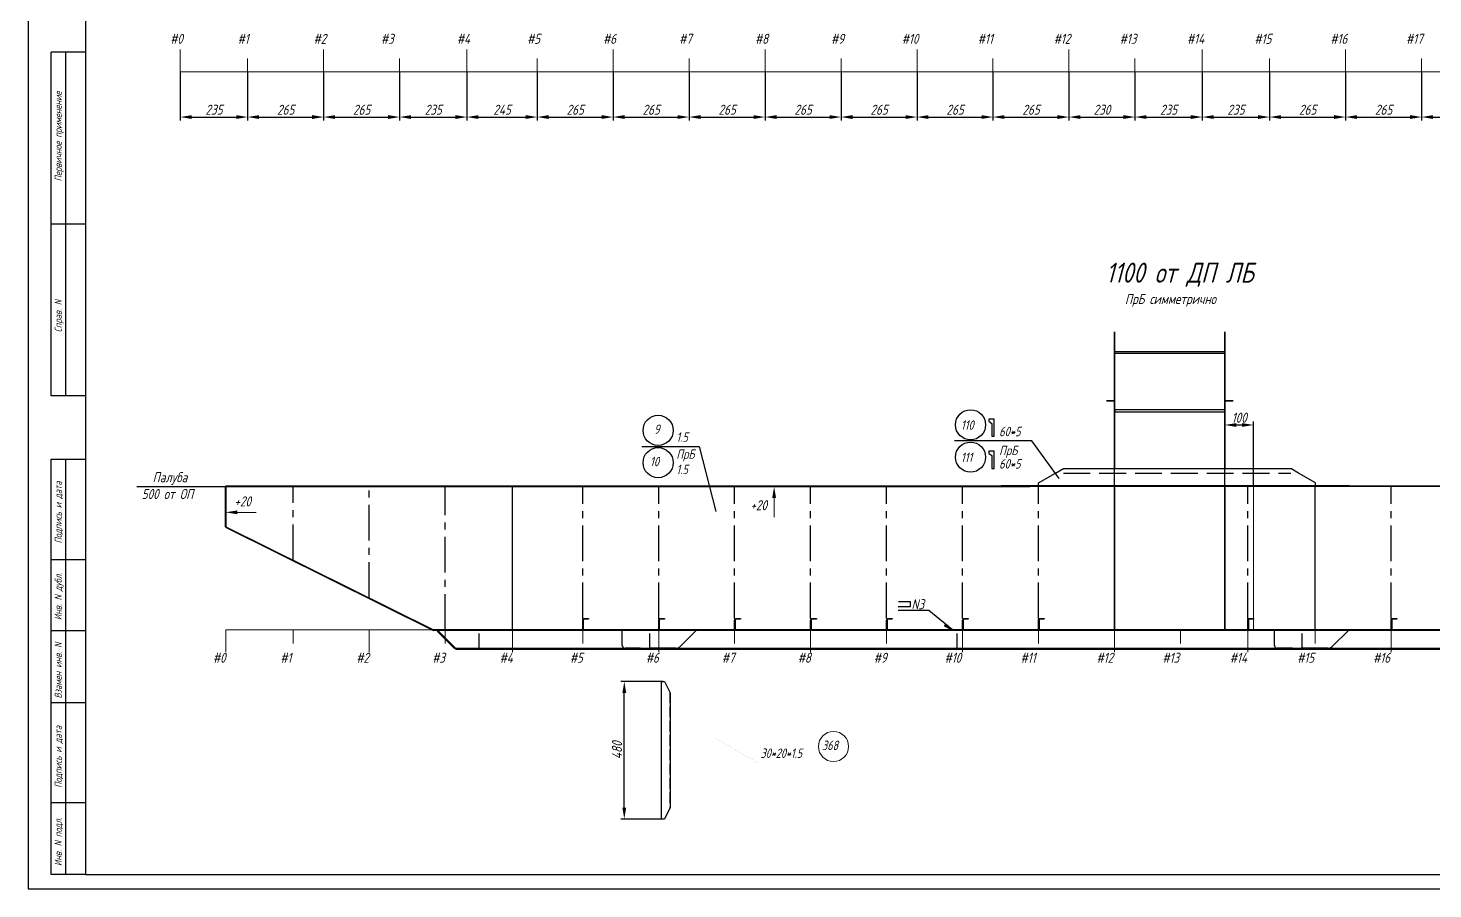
# Model space of a CAD drawing. Header units: millimetres. Extents: x 76485 to 135355, y 8208 to 18817.
# Drawn here: x 84895 to 89796, y 12764 to 15768 of the extents above; entities that cross this region are included whole.
import ezdxf
from ezdxf.enums import TextEntityAlignment as Align

# ---------------------------------------------------------------- set-up
doc = ezdxf.new("R2010")
doc.units = ezdxf.units.MM
doc.header["$PDSIZE"] = -1
for name, pattern in [('CENTER', [2, 1.25, -0.25, 0.25, -0.25]), ('Dashed_dotted', [34, 24, -5, 0, -5]), ('K5LT32769', [50, 37.5, -12.5]), ('K5LT32772', [0]), ('K5LT_THIN', [0]), ('Short_dashed', [5, 3.75, -1.25])]:
    doc.linetypes.add(name, pattern=pattern)
doc.layers.add('-1', color=7, linetype='Continuous')
doc.layers.add('Frame', color=6, linetype='Continuous')
doc.styles.add('KTEXTSTYLE', font='GOST_AU.SHX', dxfattribs={"width": 0.96, "height": 5})
doc.styles.add('PB_TEXT', font='romans.shx', dxfattribs={"width": 0.7, "oblique": 15})
doc.styles.get("Standard").update_dxf_attribs({"font": 'ГОСТ тип А наклонный.ttf'})
doc.styles.add('ГОСТ', font='ГОСТ тип А.ttf', dxfattribs={"oblique": 15})
doc.dimstyles.new('dim10', dxfattribs={"dimscale": 0.4, "dimtxt": 87.5, "dimasz": 100, "dimexe": 30, "dimexo": 0, "dimgap": 20, "dimtad": 1, "dimdec": 0, "dimdsep": 46, "dimtxsty": 'Standard', "dimcen": 5, "dimadec": 0, "dimazin": 0, "dimtfac": 1, "dimtdec": 0, "dimtmove": 0, "dimatfit": 3, "dimfxl": 1, "dimtolj": 1, "dimtzin": 0, "dimarcsym": 0})
doc.dimstyles.get("Standard").update_dxf_attribs({"dimtxt": 0.18, "dimasz": 0.18, "dimexe": 0.18, "dimexo": 0.0625, "dimgap": 0.09, "dimtad": 0, "dimtih": 1, "dimtoh": 1, "dimdec": 4, "dimzin": 0, "dimdsep": 46, "dimtxsty": 'Standard', "dimcen": 0.09, "dimadec": 0, "dimazin": 0, "dimtfac": 1, "dimtdec": 4, "dimtofl": 0, "dimtmove": 0, "dimatfit": 3, "dimfxl": 1, "dimtolj": 1, "dimtzin": 0, "dimarcsym": 0})

# ---------------------------------------------------------------- blocks, each defined once
blk = doc.blocks.new('A$C128E1BCE')
at = {"linetype": 'Continuous', "lineweight": 9}
blk.add_line((40, 0), (106.5, 0), dxfattribs=at)
at = {"linetype": 'Continuous'}
blk.add_solid([(40, 6.7), (40, -6.7), (0, 0)], dxfattribs=at)
blk = doc.blocks.new('stamp-side-01')
at = {"layer": 'Frame'}
for p, q in [((-12, 0), (-12, 145)), ((-12, 145), (0, 145)), ((-12, 110), (0, 110)), ((0, 85), (-12, 85)), ((-12, 60), (0, 60)), ((0, 25), (-12, 25)), ((0, 0), (-12, 0))]:
    blk.add_line(p, q, dxfattribs=at)
at = {"layer": 'Frame', "color": 7}
blk.add_line((-7, 145), (-7, 0), dxfattribs=at)
at = {"layer": 'Frame', "color": 7, "style": 'PB_TEXT', "oblique": 15, "width": 0.7}
for s, p in [('Подпись и дата', (-8.25, 115.55)), ('Инв. N дубл.', (-8.25, 88.76)), ('Взамен инв. N', (-8.25, 61.42)), ('Подпись и дата', (-8.25, 30.25)), ('Инв. N подл.', (-8.25, 2.97))]:
    blk.add_text(s, height=2.5, rotation=90, dxfattribs=at).set_placement(p)
blk = doc.blocks.new('stamp-side-02')
at = {"layer": 'Frame'}
for p, q in [((0, 287), (-12, 287)), ((-12, 167), (-12, 287)), ((0, 227), (-12, 227)), ((0, 167), (-12, 167))]:
    blk.add_line(p, q, dxfattribs=at)
at = {"layer": 'Frame', "color": 7}
blk.add_line((-7, 287), (-7, 167), dxfattribs=at)
at = {"layer": 'Frame'}
blk.add_blockref('stamp-side-01', (0, 0), dxfattribs=at)
at = {"layer": 'Frame', "color": 7, "style": 'PB_TEXT', "oblique": 15, "width": 0.7}
for s, p in [('Первичное применение', (-8.25, 241.89)), ('Справ. N', (-8.25, 189.23))]:
    blk.add_text(s, height=2.5, rotation=90, dxfattribs=at).set_placement(p)
blk = doc.blocks.new('A$C65DE2539')
at = {"color": 7}
for points in [[(0, 0), (8410, 0), (8410, 5940), (0, 5940)], [(200, 50), (8360, 50), (8360, 5890), (200, 5890)]]:
    blk.add_lwpolyline(points, close=True, dxfattribs=at)
at = {"color": 7, "xscale": 10, "yscale": 10, "zscale": 10}
blk.add_blockref('stamp-side-02', (200, 50), dxfattribs=at)
blk = doc.blocks.new('*D87')
at = {"color": 0, "lineweight": -2, "transparency": 16777216}
for p, q in [((85426.1, 15615.5), (85426.1, 15445.7)), ((85661.1, 15615.5), (85661.1, 15445.7)), ((85466.1, 15457.7), (85621.1, 15457.7))]:
    blk.add_line(p, q, dxfattribs=at)
at = {"color": 0, "transparency": 16777216}
for points in [[(85466.1, 15464.4), (85466.1, 15451.1), (85426.1, 15457.7)], [(85621.1, 15464.4), (85621.1, 15451.1), (85661.1, 15457.7)]]:
    blk.add_solid(points, dxfattribs=at)
at = {"layer": 'Defpoints', "color": 0, "transparency": 16777216}
for p in [(85426.1, 15615.5), (85661.1, 15615.5), (85661.1, 15457.7)]:
    blk.add_point(p, dxfattribs=at)
at = {"color": 0, "transparency": 16777216, "insert": (85543.6, 15483.2), "char_height": 35, "attachment_point": 5}
blk.add_mtext('\\A1;235', dxfattribs=at)
blk = doc.blocks.new('*D88')
at = {"color": 0, "lineweight": -2, "transparency": 16777216}
for p, q in [((85661.1, 15615.5), (85661.1, 15445.7)), ((85926.1, 15615.5), (85926.1, 15445.7)), ((85701.1, 15457.7), (85886.1, 15457.7))]:
    blk.add_line(p, q, dxfattribs=at)
at = {"color": 0, "transparency": 16777216}
for points in [[(85701.1, 15464.4), (85701.1, 15451.1), (85661.1, 15457.7)], [(85886.1, 15464.4), (85886.1, 15451.1), (85926.1, 15457.7)]]:
    blk.add_solid(points, dxfattribs=at)
at = {"layer": 'Defpoints', "color": 0, "transparency": 16777216}
for p in [(85661.1, 15615.5), (85926.1, 15615.5), (85926.1, 15457.7)]:
    blk.add_point(p, dxfattribs=at)
at = {"color": 0, "transparency": 16777216, "insert": (85793.6, 15483.2), "char_height": 35, "attachment_point": 5}
blk.add_mtext('\\A1;265', dxfattribs=at)
blk = doc.blocks.new('*D89')
at = {"color": 0, "lineweight": -2, "transparency": 16777216}
for p, q in [((85926.1, 15615.5), (85926.1, 15445.7)), ((86191.1, 15615.5), (86191.1, 15445.7)), ((85966.1, 15457.7), (86151.1, 15457.7))]:
    blk.add_line(p, q, dxfattribs=at)
at = {"color": 0, "transparency": 16777216}
for points in [[(85966.1, 15464.4), (85966.1, 15451.1), (85926.1, 15457.7)], [(86151.1, 15464.4), (86151.1, 15451.1), (86191.1, 15457.7)]]:
    blk.add_solid(points, dxfattribs=at)
at = {"layer": 'Defpoints', "color": 0, "transparency": 16777216}
for p in [(85926.1, 15615.5), (86191.1, 15615.5), (86191.1, 15457.7)]:
    blk.add_point(p, dxfattribs=at)
at = {"color": 0, "transparency": 16777216, "insert": (86058.6, 15483.2), "char_height": 35, "attachment_point": 5}
blk.add_mtext('\\A1;265', dxfattribs=at)
blk = doc.blocks.new('*D90')
at = {"color": 0, "lineweight": -2, "transparency": 16777216}
for p, q in [((86191.1, 15615.5), (86191.1, 15445.7)), ((86426.1, 15615.5), (86426.1, 15445.7)), ((86231.1, 15457.7), (86386.1, 15457.7))]:
    blk.add_line(p, q, dxfattribs=at)
at = {"color": 0, "transparency": 16777216}
for points in [[(86231.1, 15464.4), (86231.1, 15451.1), (86191.1, 15457.7)], [(86386.1, 15464.4), (86386.1, 15451.1), (86426.1, 15457.7)]]:
    blk.add_solid(points, dxfattribs=at)
at = {"layer": 'Defpoints', "color": 0, "transparency": 16777216}
for p in [(86191.1, 15615.5), (86426.1, 15615.5), (86426.1, 15457.7)]:
    blk.add_point(p, dxfattribs=at)
at = {"color": 0, "transparency": 16777216, "insert": (86308.6, 15483.2), "char_height": 35, "attachment_point": 5}
blk.add_mtext('\\A1;235', dxfattribs=at)
blk = doc.blocks.new('*D91')
at = {"color": 0, "lineweight": -2, "transparency": 16777216}
for p, q in [((86426.1, 15615.5), (86426.1, 15445.7)), ((86671.1, 15615.5), (86671.1, 15445.7)), ((86466.1, 15457.7), (86631.1, 15457.7))]:
    blk.add_line(p, q, dxfattribs=at)
at = {"color": 0, "transparency": 16777216}
for points in [[(86466.1, 15464.4), (86466.1, 15451.1), (86426.1, 15457.7)], [(86631.1, 15464.4), (86631.1, 15451.1), (86671.1, 15457.7)]]:
    blk.add_solid(points, dxfattribs=at)
at = {"layer": 'Defpoints', "color": 0, "transparency": 16777216}
for p in [(86426.1, 15615.5), (86671.1, 15615.5), (86671.1, 15457.7)]:
    blk.add_point(p, dxfattribs=at)
at = {"color": 0, "transparency": 16777216, "insert": (86548.6, 15483.2), "char_height": 35, "attachment_point": 5}
blk.add_mtext('\\A1;245', dxfattribs=at)
blk = doc.blocks.new('*D92')
at = {"color": 0, "lineweight": -2, "transparency": 16777216}
for p, q in [((86671.1, 15615.5), (86671.1, 15445.7)), ((86936.1, 15615.5), (86936.1, 15445.7)), ((86711.1, 15457.7), (86896.1, 15457.7))]:
    blk.add_line(p, q, dxfattribs=at)
at = {"color": 0, "transparency": 16777216}
for points in [[(86711.1, 15464.4), (86711.1, 15451.1), (86671.1, 15457.7)], [(86896.1, 15464.4), (86896.1, 15451.1), (86936.1, 15457.7)]]:
    blk.add_solid(points, dxfattribs=at)
at = {"layer": 'Defpoints', "color": 0, "transparency": 16777216}
for p in [(86671.1, 15615.5), (86936.1, 15615.5), (86936.1, 15457.7)]:
    blk.add_point(p, dxfattribs=at)
at = {"color": 0, "transparency": 16777216, "insert": (86803.6, 15483.2), "char_height": 35, "attachment_point": 5}
blk.add_mtext('\\A1;265', dxfattribs=at)
blk = doc.blocks.new('*D93')
at = {"color": 0, "lineweight": -2, "transparency": 16777216}
for p, q in [((86936.1, 15615.5), (86936.1, 15445.7)), ((87201.1, 15615.5), (87201.1, 15445.7)), ((86976.1, 15457.7), (87161.1, 15457.7))]:
    blk.add_line(p, q, dxfattribs=at)
at = {"color": 0, "transparency": 16777216}
for points in [[(86976.1, 15464.4), (86976.1, 15451.1), (86936.1, 15457.7)], [(87161.1, 15464.4), (87161.1, 15451.1), (87201.1, 15457.7)]]:
    blk.add_solid(points, dxfattribs=at)
at = {"layer": 'Defpoints', "color": 0, "transparency": 16777216}
for p in [(86936.1, 15615.5), (87201.1, 15615.5), (87201.1, 15457.7)]:
    blk.add_point(p, dxfattribs=at)
at = {"color": 0, "transparency": 16777216, "insert": (87068.6, 15483.2), "char_height": 35, "attachment_point": 5}
blk.add_mtext('\\A1;265', dxfattribs=at)
blk = doc.blocks.new('*D94')
at = {"color": 0, "lineweight": -2, "transparency": 16777216}
for p, q in [((87201.1, 15615.5), (87201.1, 15445.7)), ((87466.1, 15615.5), (87466.1, 15445.7)), ((87241.1, 15457.7), (87426.1, 15457.7))]:
    blk.add_line(p, q, dxfattribs=at)
at = {"color": 0, "transparency": 16777216}
for points in [[(87241.1, 15464.4), (87241.1, 15451.1), (87201.1, 15457.7)], [(87426.1, 15464.4), (87426.1, 15451.1), (87466.1, 15457.7)]]:
    blk.add_solid(points, dxfattribs=at)
at = {"layer": 'Defpoints', "color": 0, "transparency": 16777216}
for p in [(87201.1, 15615.5), (87466.1, 15615.5), (87466.1, 15457.7)]:
    blk.add_point(p, dxfattribs=at)
at = {"color": 0, "transparency": 16777216, "insert": (87333.6, 15483.2), "char_height": 35, "attachment_point": 5}
blk.add_mtext('\\A1;265', dxfattribs=at)
blk = doc.blocks.new('*D95')
at = {"color": 0, "lineweight": -2, "transparency": 16777216}
for p, q in [((87466.1, 15615.5), (87466.1, 15445.7)), ((87731.1, 15615.5), (87731.1, 15445.7)), ((87506.1, 15457.7), (87691.1, 15457.7))]:
    blk.add_line(p, q, dxfattribs=at)
at = {"color": 0, "transparency": 16777216}
for points in [[(87506.1, 15464.4), (87506.1, 15451.1), (87466.1, 15457.7)], [(87691.1, 15464.4), (87691.1, 15451.1), (87731.1, 15457.7)]]:
    blk.add_solid(points, dxfattribs=at)
at = {"layer": 'Defpoints', "color": 0, "transparency": 16777216}
for p in [(87466.1, 15615.5), (87731.1, 15615.5), (87731.1, 15457.7)]:
    blk.add_point(p, dxfattribs=at)
at = {"color": 0, "transparency": 16777216, "insert": (87598.6, 15483.2), "char_height": 35, "attachment_point": 5}
blk.add_mtext('\\A1;265', dxfattribs=at)
blk = doc.blocks.new('*D96')
at = {"color": 0, "lineweight": -2, "transparency": 16777216}
for p, q in [((87731.1, 15615.5), (87731.1, 15445.7)), ((87996.1, 15615.5), (87996.1, 15445.7)), ((87771.1, 15457.7), (87956.1, 15457.7))]:
    blk.add_line(p, q, dxfattribs=at)
at = {"color": 0, "transparency": 16777216}
for points in [[(87771.1, 15464.4), (87771.1, 15451.1), (87731.1, 15457.7)], [(87956.1, 15464.4), (87956.1, 15451.1), (87996.1, 15457.7)]]:
    blk.add_solid(points, dxfattribs=at)
at = {"layer": 'Defpoints', "color": 0, "transparency": 16777216}
for p in [(87731.1, 15615.5), (87996.1, 15615.5), (87996.1, 15457.7)]:
    blk.add_point(p, dxfattribs=at)
at = {"color": 0, "transparency": 16777216, "insert": (87863.6, 15483.2), "char_height": 35, "attachment_point": 5}
blk.add_mtext('\\A1;265', dxfattribs=at)
blk = doc.blocks.new('*D97')
at = {"color": 0, "lineweight": -2, "transparency": 16777216}
for p, q in [((87996.1, 15615.5), (87996.1, 15445.7)), ((88261.1, 15615.5), (88261.1, 15445.7)), ((88036.1, 15457.7), (88221.1, 15457.7))]:
    blk.add_line(p, q, dxfattribs=at)
at = {"color": 0, "transparency": 16777216}
for points in [[(88036.1, 15464.4), (88036.1, 15451.1), (87996.1, 15457.7)], [(88221.1, 15464.4), (88221.1, 15451.1), (88261.1, 15457.7)]]:
    blk.add_solid(points, dxfattribs=at)
at = {"layer": 'Defpoints', "color": 0, "transparency": 16777216}
for p in [(87996.1, 15615.5), (88261.1, 15615.5), (88261.1, 15457.7)]:
    blk.add_point(p, dxfattribs=at)
at = {"color": 0, "transparency": 16777216, "insert": (88128.6, 15483.2), "char_height": 35, "attachment_point": 5}
blk.add_mtext('\\A1;265', dxfattribs=at)
blk = doc.blocks.new('*D98')
at = {"color": 0, "lineweight": -2, "transparency": 16777216}
for p, q in [((88261.1, 15615.5), (88261.1, 15445.7)), ((88526.1, 15615.5), (88526.1, 15445.7)), ((88301.1, 15457.7), (88486.1, 15457.7))]:
    blk.add_line(p, q, dxfattribs=at)
at = {"color": 0, "transparency": 16777216}
for points in [[(88301.1, 15464.4), (88301.1, 15451.1), (88261.1, 15457.7)], [(88486.1, 15464.4), (88486.1, 15451.1), (88526.1, 15457.7)]]:
    blk.add_solid(points, dxfattribs=at)
at = {"layer": 'Defpoints', "color": 0, "transparency": 16777216}
for p in [(88261.1, 15615.5), (88526.1, 15615.5), (88526.1, 15457.7)]:
    blk.add_point(p, dxfattribs=at)
at = {"color": 0, "transparency": 16777216, "insert": (88393.6, 15483.2), "char_height": 35, "attachment_point": 5}
blk.add_mtext('\\A1;265', dxfattribs=at)
blk = doc.blocks.new('*D99')
at = {"color": 0, "lineweight": -2, "transparency": 16777216}
for p, q in [((88526.1, 15615.5), (88526.1, 15445.7)), ((88756.1, 15615.5), (88756.1, 15445.7)), ((88566.1, 15457.7), (88716.1, 15457.7))]:
    blk.add_line(p, q, dxfattribs=at)
at = {"color": 0, "transparency": 16777216}
for points in [[(88566.1, 15464.4), (88566.1, 15451.1), (88526.1, 15457.7)], [(88716.1, 15464.4), (88716.1, 15451.1), (88756.1, 15457.7)]]:
    blk.add_solid(points, dxfattribs=at)
at = {"layer": 'Defpoints', "color": 0, "transparency": 16777216}
for p in [(88526.1, 15615.5), (88756.1, 15615.5), (88756.1, 15457.7)]:
    blk.add_point(p, dxfattribs=at)
at = {"color": 0, "transparency": 16777216, "insert": (88641.1, 15483.2), "char_height": 35, "attachment_point": 5}
blk.add_mtext('\\A1;230', dxfattribs=at)
blk = doc.blocks.new('*D100')
at = {"color": 0, "lineweight": -2, "transparency": 16777216}
for p, q in [((88756.1, 15615.5), (88756.1, 15445.7)), ((88991.1, 15615.5), (88991.1, 15445.7)), ((88796.1, 15457.7), (88951.1, 15457.7))]:
    blk.add_line(p, q, dxfattribs=at)
at = {"color": 0, "transparency": 16777216}
for points in [[(88796.1, 15464.4), (88796.1, 15451.1), (88756.1, 15457.7)], [(88951.1, 15464.4), (88951.1, 15451.1), (88991.1, 15457.7)]]:
    blk.add_solid(points, dxfattribs=at)
at = {"layer": 'Defpoints', "color": 0, "transparency": 16777216}
for p in [(88756.1, 15615.5), (88991.1, 15615.5), (88991.1, 15457.7)]:
    blk.add_point(p, dxfattribs=at)
at = {"color": 0, "transparency": 16777216, "insert": (88873.6, 15483.2), "char_height": 35, "attachment_point": 5}
blk.add_mtext('\\A1;235', dxfattribs=at)
blk = doc.blocks.new('*D101')
at = {"color": 0, "lineweight": -2, "transparency": 16777216}
for p, q in [((88991.1, 15615.5), (88991.1, 15445.7)), ((89226.1, 15615.5), (89226.1, 15445.7)), ((89031.1, 15457.7), (89186.1, 15457.7))]:
    blk.add_line(p, q, dxfattribs=at)
at = {"color": 0, "transparency": 16777216}
for points in [[(89031.1, 15464.4), (89031.1, 15451.1), (88991.1, 15457.7)], [(89186.1, 15464.4), (89186.1, 15451.1), (89226.1, 15457.7)]]:
    blk.add_solid(points, dxfattribs=at)
at = {"layer": 'Defpoints', "color": 0, "transparency": 16777216}
for p in [(88991.1, 15615.5), (89226.1, 15615.5), (89226.1, 15457.7)]:
    blk.add_point(p, dxfattribs=at)
at = {"color": 0, "transparency": 16777216, "insert": (89108.6, 15483.2), "char_height": 35, "attachment_point": 5}
blk.add_mtext('\\A1;235', dxfattribs=at)
blk = doc.blocks.new('*D102')
at = {"color": 0, "lineweight": -2, "transparency": 16777216}
for p, q in [((89226.1, 15615.5), (89226.1, 15445.7)), ((89491.1, 15615.5), (89491.1, 15445.7)), ((89266.1, 15457.7), (89451.1, 15457.7))]:
    blk.add_line(p, q, dxfattribs=at)
at = {"color": 0, "transparency": 16777216}
for points in [[(89266.1, 15464.4), (89266.1, 15451.1), (89226.1, 15457.7)], [(89451.1, 15464.4), (89451.1, 15451.1), (89491.1, 15457.7)]]:
    blk.add_solid(points, dxfattribs=at)
at = {"layer": 'Defpoints', "color": 0, "transparency": 16777216}
for p in [(89226.1, 15615.5), (89491.1, 15615.5), (89491.1, 15457.7)]:
    blk.add_point(p, dxfattribs=at)
at = {"color": 0, "transparency": 16777216, "insert": (89358.6, 15483.2), "char_height": 35, "attachment_point": 5}
blk.add_mtext('\\A1;265', dxfattribs=at)
blk = doc.blocks.new('*D103')
at = {"color": 0, "lineweight": -2, "transparency": 16777216}
for p, q in [((89491.1, 15615.5), (89491.1, 15445.7)), ((89756.1, 15615.5), (89756.1, 15445.7)), ((89531.1, 15457.7), (89716.1, 15457.7))]:
    blk.add_line(p, q, dxfattribs=at)
at = {"color": 0, "transparency": 16777216}
for points in [[(89531.1, 15464.4), (89531.1, 15451.1), (89491.1, 15457.7)], [(89716.1, 15464.4), (89716.1, 15451.1), (89756.1, 15457.7)]]:
    blk.add_solid(points, dxfattribs=at)
at = {"layer": 'Defpoints', "color": 0, "transparency": 16777216}
for p in [(89491.1, 15615.5), (89756.1, 15615.5), (89756.1, 15457.7)]:
    blk.add_point(p, dxfattribs=at)
at = {"color": 0, "transparency": 16777216, "insert": (89623.6, 15483.2), "char_height": 35, "attachment_point": 5}
blk.add_mtext('\\A1;265', dxfattribs=at)
blk = doc.blocks.new('*D104')
at = {"color": 0, "lineweight": -2, "transparency": 16777216}
for p, q in [((89756.1, 15615.5), (89756.1, 15445.7)), ((89976.1, 15615.5), (89976.1, 15445.7)), ((89796.1, 15457.7), (89936.1, 15457.7))]:
    blk.add_line(p, q, dxfattribs=at)
at = {"color": 0, "transparency": 16777216}
for points in [[(89796.1, 15464.4), (89796.1, 15451.1), (89756.1, 15457.7)], [(89936.1, 15464.4), (89936.1, 15451.1), (89976.1, 15457.7)]]:
    blk.add_solid(points, dxfattribs=at)
at = {"layer": 'Defpoints', "color": 0, "transparency": 16777216}
for p in [(89756.1, 15615.5), (89976.1, 15615.5), (89976.1, 15457.7)]:
    blk.add_point(p, dxfattribs=at)
at = {"color": 0, "transparency": 16777216, "insert": (89866.1, 15483.2), "char_height": 35, "attachment_point": 5}
blk.add_mtext('\\A1;220', dxfattribs=at)
blk = doc.blocks.new('_weld')
at = {"color": 0, "linetype": 'ByBlock'}
for p, q in [((-1.5, 0), (-1.5, 0)), ((-1.5, -0.05), (-1.45, 0)), ((-1.5, -0.09), (-1.41, 0)), ((-1.5, -0.14), (-1.36, 0)), ((-1.5, -0.18), (-1.32, 0)), ((-1.5, -0.22), (-1.28, 0)), ((-1.5, -0.27), (-1.23, 0)), ((-1.43, -0.29), (-1.14, 0)), ((-1.37, -0.27), (-1.1, 0)), ((-1.31, -0.26), (-1.05, 0)), ((-1.26, -0.25), (-1.01, 0)), ((-1.2, -0.24), (-0.96, 0)), ((-1.14, -0.23), (-0.92, 0)), ((-1.09, -0.22), (-0.87, 0)), ((-1.03, -0.21), (-0.83, 0)), ((-0.92, -0.18), (-0.74, 0)), ((-0.86, -0.17), (-0.69, 0)), ((-0.81, -0.16), (-0.65, 0)), ((-0.67, -0.13), (-0.81, 0)), ((-0.63, -0.13), (-0.76, 0)), ((-0.75, -0.15), (-0.6, 0)), ((-0.7, -0.14), (-0.56, 0)), ((-0.64, -0.13), (-0.51, 0)), ((-0.58, -0.12), (-0.47, 0)), ((-0.53, -0.11), (-0.42, 0)), ((-0.41, -0.08), (-0.49, 0)), ((-0.37, -0.07), (-0.45, 0)), ((-0.33, -0.07), (-0.4, 0)), ((-0.36, -0.07), (-0.29, 0)), ((-0.3, -0.06), (-0.24, 0)), ((-0.25, -0.05), (-0.2, 0)), ((-0.19, -0.04), (-0.15, 0)), ((-0.15, -0.03), (-0.18, 0)), ((-0.13, -0.03), (-0.11, 0)), ((-0.11, -0.02), (-0.13, 0)), ((-0.07, -0.01), (-0.09, 0)), ((-0.08, -0.02), (-0.06, 0)), ((-0.04, -0.01), (-0.04, 0)), ((-0.02, 0), (-0.02, 0)), ((-1.27, -0.25), (-1.5, -0.02)), ((-1.31, -0.26), (-1.5, -0.07)), ((-1.34, -0.27), (-1.5, -0.11)), ((-1.38, -0.28), (-1.5, -0.16)), ((-1.42, -0.28), (-1.5, -0.2)), ((-1.46, -0.29), (-1.5, -0.25)), ((-1.49, -0.3), (-1.5, -0.29)), ((-1.48, -0.3), (-1.19, 0)), ((-1.23, -0.25), (-1.48, 0)), ((-1.2, -0.24), (-1.43, 0)), ((-1.16, -0.23), (-1.39, 0)), ((-1.12, -0.22), (-1.34, 0)), ((-1.08, -0.22), (-1.3, 0)), ((-1.05, -0.21), (-1.25, 0)), ((-1.01, -0.2), (-1.21, 0)), ((-0.97, -0.19), (-1.16, 0)), ((-0.93, -0.19), (-1.12, 0)), ((-0.9, -0.18), (-1.07, 0)), ((-0.86, -0.17), (-1.03, 0)), ((-0.82, -0.16), (-0.99, 0)), ((-0.98, -0.2), (-0.78, 0)), ((-0.78, -0.16), (-0.94, 0)), ((-0.75, -0.15), (-0.9, 0)), ((-0.71, -0.14), (-0.85, 0)), ((-0.6, -0.12), (-0.72, 0)), ((-0.56, -0.11), (-0.67, 0)), ((-0.52, -0.1), (-0.63, 0)), ((-0.48, -0.1), (-0.58, 0)), ((-0.45, -0.09), (-0.54, 0)), ((-0.47, -0.09), (-0.38, 0)), ((-0.42, -0.08), (-0.33, 0)), ((-0.3, -0.06), (-0.36, 0)), ((-0.26, -0.05), (-0.31, 0)), ((-0.22, -0.04), (-0.27, 0)), ((-0.18, -0.04), (-0.22, 0))]:
    blk.add_line(p, q, dxfattribs=at)
at = {"color": 0, "linetype": 'ByBlock', "flags": 128}
blk.add_lwpolyline([(-1.5, 0), (0, 0), (-1.5, -0.3)], close=True, dxfattribs=at)
blk = doc.blocks.new('*D159')
at = {"color": 0, "lineweight": -2}
for p, q in [((89069.9, 14168), (89069.9, 14395.2)), ((89109.9, 14383.2), (89129.9, 14383.2)), ((89169.9, 14168), (89169.9, 14395.2))]:
    blk.add_line(p, q, dxfattribs=at)
at = {"color": 0}
for points in [[(89109.9, 14389.8), (89109.9, 14376.5), (89069.9, 14383.2)], [(89129.9, 14376.5), (89129.9, 14389.8), (89169.9, 14383.2)]]:
    blk.add_solid(points, dxfattribs=at)
at = {"layer": 'Defpoints', "color": 0}
for p in [(89169.9, 14383.2), (89069.9, 14168), (89169.9, 14168)]:
    blk.add_point(p, dxfattribs=at)
at = {"color": 0, "ltscale": 0.4, "insert": (89119.9, 14408.7), "char_height": 35, "attachment_point": 5}
blk.add_mtext('\\A1;100', dxfattribs=at)
blk = doc.blocks.new('*D160')
at = {"color": 0, "lineweight": -2}
for p, q in [((87110.1, 13488.2), (86963, 13488.2)), ((86975, 13048.2), (86975, 13448.2)), ((87105.1, 13008.2), (86963, 13008.2))]:
    blk.add_line(p, q, dxfattribs=at)
at = {"color": 0}
for points in [[(86981.6, 13448.2), (86968.3, 13448.2), (86975, 13488.2)], [(86968.3, 13048.2), (86981.6, 13048.2), (86975, 13008.2)]]:
    blk.add_solid(points, dxfattribs=at)
at = {"layer": 'Defpoints', "color": 0}
for p in [(86975, 13488.2), (87110.1, 13488.2), (87105.1, 13008.2)]:
    blk.add_point(p, dxfattribs=at)
at = {"color": 0, "ltscale": 0.4, "insert": (86949.5, 13248.2), "char_height": 35, "attachment_point": 5, "rotation": 90}
blk.add_mtext('\\A1;480', dxfattribs=at)

msp = doc.modelspace()

# ---------------------------------------------------------------- linework, layer by layer
at = {"layer": '-1', "color": 1, "lineweight": 0}
for p, q in [((85426.1, 15615.5), (85426.1, 15693.6)), ((85926.1, 15615.5), (85926.1, 15693.6)), ((86426.1, 15615.5), (86426.1, 15693.6)), ((86936.1, 15615.5), (86936.1, 15693.6)), ((87466.1, 15615.5), (87466.1, 15693.6)), ((87996.1, 15615.5), (87996.1, 15693.6)), ((88526.1, 15615.5), (88526.1, 15693.6)), ((88991.1, 15615.5), (88991.1, 15693.6)), ((89491.1, 15615.5), (89491.1, 15693.6)), ((85661.1, 15615.5), (85661.1, 15662.4)), ((86191.1, 15615.5), (86191.1, 15662.4)), ((86671.1, 15615.5), (86671.1, 15662.4)), ((87201.1, 15615.5), (87201.1, 15662.4)), ((87731.1, 15615.5), (87731.1, 15662.4)), ((88261.1, 15615.5), (88261.1, 15662.4)), ((88756.1, 15615.5), (88756.1, 15662.4)), ((89226.1, 15615.5), (89226.1, 15662.4)), ((89756.1, 15615.5), (89756.1, 15662.4)), ((85426.1, 15615.5), (92926.1, 15615.5)), ((85584.9, 13668), (93084.9, 13668)), ((85584.9, 13668), (85584.9, 13589.9)), ((85819.9, 13668), (85819.9, 13621.2)), ((86084.9, 13668), (86084.9, 13589.9)), ((86349.9, 13668), (86349.9, 13621.2)), ((86584.9, 13668), (86584.9, 13589.9)), ((86829.9, 13668), (86829.9, 13621.2)), ((87094.9, 13668), (87094.9, 13589.9)), ((87359.9, 13668), (87359.9, 13621.2)), ((87624.9, 13668), (87624.9, 13589.9)), ((87889.9, 13668), (87889.9, 13621.2)), ((88154.9, 13668), (88154.9, 13589.9)), ((88419.9, 13668), (88419.9, 13621.2)), ((88684.9, 13668), (88684.9, 13589.9)), ((88914.9, 13668), (88914.9, 13621.2)), ((89149.9, 13668), (89149.9, 13589.9)), ((89384.9, 13668), (89384.9, 13621.2)), ((89649.9, 13668), (89649.9, 13589.9))]:
    msp.add_line(p, q, dxfattribs=at)
at = {"color": 3, "ltscale": 25}
for p, q in [((88684.9, 14231), (88684.9, 14708.7)), ((88686.4, 14231), (88686.4, 14708.7)), ((89069.9, 14231), (89069.9, 14708.7)), ((89071.4, 14231), (89071.4, 14708.7)), ((88684.9, 14468), (88656.9, 14468)), ((88684.9, 14466.5), (88656.9, 14466.5)), ((89099.4, 14468), (89071.4, 14468)), ((89099.4, 14466.5), (89071.4, 14466.5)), ((85583.4, 14028), (85583.4, 14168)), ((88684.9, 14168), (85583.4, 14168)), ((85584.9, 14028), (85584.9, 14168)), ((88686.4, 14168), (85584.9, 14168)), ((85584.9, 14168), (85584.9, 14028)), ((88686.4, 13668), (88686.4, 14168)), ((89504.9, 14171), (89069.9, 14171)), ((93084.9, 14168), (89069.9, 14168)), ((89069.9, 14168), (89069.9, 13668)), ((89504.9, 14168), (89071.4, 14168)), ((92329.9, 14170), (89504.9, 14170)), ((92329.9, 14168), (89504.9, 14168)), ((85584, 14026.2), (86309, 13666.2)), ((85584.9, 14028), (86309.9, 13668)), ((85584.9, 14028), (86309.9, 13668)), ((92234.9, 13668), (86309.9, 13668)), ((86309.9, 13668), (88686.4, 13668)), ((92234.9, 13666), (86309.9, 13666)), ((89069.9, 13668), (92234.9, 13668))]:
    msp.add_line(p, q, dxfattribs=at)
at = {"color": 1, "ltscale": 25}
for p, q in [((88264.9, 14404), (88246.2, 14404)), ((88246.2, 14404), (88246.2, 14396.5)), ((88246.2, 14396.5), (88257.4, 14388.9)), ((88257.4, 14388.9), (88257.4, 14343.9)), ((88264.9, 14343.9), (88264.9, 14404)), ((88257.4, 14343.9), (88264.9, 14343.9)), ((88264.9, 14291.3), (88246.2, 14291.3)), ((88246.2, 14291.3), (88246.2, 14283.7)), ((88246.2, 14283.7), (88257.4, 14276.2)), ((88257.4, 14276.2), (88257.4, 14231.1)), ((88264.9, 14231.1), (88264.9, 14291.3)), ((88257.4, 14231.1), (88264.9, 14231.1)), ((88506.5, 14231), (89299.8, 14231)), ((85583.4, 14168), (88389.7, 14168)), ((88584.9, 14168), (88189.7, 14168)), ((89386.4, 14171), (88419.9, 14171))]:
    msp.add_line(p, q, dxfattribs=at)
at = {"color": 1, "linetype": 'Short_dashed', "ltscale": 25}
msp.add_line((88506.5, 14215.4), (89299.8, 14215.4), dxfattribs=at)
at = {"color": 6, "ltscale": 10}
for p, q in [((88684.9, 13668), (88684.9, 14231)), ((89069.9, 13668), (89069.9, 14231)), ((86584.9, 13668), (86584.9, 14168)), ((89384.9, 13668), (89384.9, 14168))]:
    msp.add_line(p, q, dxfattribs=at)
at = {"color": 1, "linetype": 'CENTER', "ltscale": 100}
for p, q in [((85819.9, 13911.3), (85819.9, 14168)), ((86084.9, 13779.8), (86084.9, 14168)), ((86349.9, 13668), (86349.9, 14168)), ((86829.9, 13708), (86829.9, 14168)), ((87094.9, 13708), (87094.9, 14168)), ((87359.9, 13708), (87359.9, 14168)), ((87624.9, 13708), (87624.9, 14168)), ((87889.9, 13708), (87889.9, 14168)), ((88154.9, 13708), (88154.9, 14168)), ((88419.9, 13708), (88419.9, 14168)), ((89149.9, 13708), (89149.9, 14168)), ((89649.9, 13708), (89649.9, 14168))]:
    msp.add_line(p, q, dxfattribs=at)
at = {"color": 7, "linetype": 'K5LT_THIN', "lineweight": 18}
msp.add_line((89169.9, 13668), (89169.9, 14168), dxfattribs=at)
at = {"color": 8, "ltscale": 25}
for p, q in [((86324.1, 13666), (86322, 13663.9)), ((86381.9, 13604), (86322, 13663.9)), ((86382.1, 13608.1), (86324.1, 13666)), ((86324.1, 13666), (86386.1, 13604)), ((86324.1, 13666), (86386.1, 13604)), ((86467.9, 13656), (86467.9, 13604)), ((87063.4, 13656), (87063.4, 13604)), ((88134.9, 13656), (88134.9, 13604)), ((89338.4, 13656), (89338.4, 13604)), ((86381.9, 13604), (91792.9, 13604)), ((86386.1, 13604), (91792.9, 13604)), ((86386.1, 13601), (91792.9, 13601))]:
    msp.add_line(p, q, dxfattribs=at)
at = {"color": 8, "linetype": 'Dashed_dotted', "ltscale": 25}
msp.add_line((86386.1, 13604), (91792.9, 13604), dxfattribs=at)
at = {"color": 4, "ltscale": 25}
for points in [[(89069.9, 14633), (88685.9, 14633), (88685.9, 14640), (89069.9, 14640)], [(89069.9, 14436.4), (88685.9, 14436.4), (88685.9, 14429.4), (89069.9, 14429.4)]]:
    msp.add_lwpolyline(points, dxfattribs=at)
at = {"color": 1, "ltscale": 25}
for points in [[(88492, 14196.1), (88396.6, 14327.4), (88126.4, 14327.4)], [(87036.7, 14308.1), (87236.4, 14308.1), (87294.4, 14081.8)], [(88419.9, 14171), (88419.9, 14181), (88479.4, 14215.4), (88506.5, 14231)], [(89386.4, 14171), (89386.4, 14181), (89326.9, 14215.4), (89299.8, 14231)]]:
    msp.add_lwpolyline(points, dxfattribs=at)
for points in [[(85275, 14168), (85583.4, 14168)], [(85583.4, 14028), (85584.9, 14028), (85584, 14026.2)], [(87931.9, 13767.1), (87972.1, 13767.1), (87972.1, 13748.7), (87930.8, 13748.7)]]:
    msp.add_lwpolyline(points)
at = {"color": 3, "ltscale": 25}
for points in [[(88684.9, 14171), (88289.9, 14171), (88289.9, 14169.5), (85583.4, 14169.5)], [(87135.2, 13048.2), (87115.1, 13008.2), (87105.1, 13008.2), (87105.1, 13488.2), (87115.1, 13488.2), (87135.2, 13448.2), (87135.2, 13048.2)]]:
    msp.add_lwpolyline(points, dxfattribs=at)
msp.add_lwpolyline([(88684.9, 14171), (89071.4, 14171), (89071.4, 14168), (88684.9, 14168)], close=True, dxfattribs=at)
at = {"linetype": 'Continuous'}
msp.add_lwpolyline([(88037.3, 13735.3), (87929.9, 13735.3)], dxfattribs=at)
at = {"color": 7}
for points in [[(86849.9, 13706), (86835.9, 13706, 0.414214), (86831.9, 13702), (86831.9, 13668), (86829.9, 13668), (86829.9, 13702, -0.414214), (86835.9, 13708), (86849.9, 13708)], [(87114.9, 13706), (87100.9, 13706, 0.414214), (87096.9, 13702), (87096.9, 13668), (87094.9, 13668), (87094.9, 13702, -0.414214), (87100.9, 13708), (87114.9, 13708)], [(87379.9, 13706), (87365.9, 13706, 0.414214), (87361.9, 13702), (87361.9, 13668), (87359.9, 13668), (87359.9, 13702, -0.414214), (87365.9, 13708), (87379.9, 13708)], [(87644.9, 13706), (87630.9, 13706, 0.414214), (87626.9, 13702), (87626.9, 13668), (87624.9, 13668), (87624.9, 13702, -0.414214), (87630.9, 13708), (87644.9, 13708)], [(87909.9, 13706), (87895.9, 13706, 0.414214), (87891.9, 13702), (87891.9, 13668), (87889.9, 13668), (87889.9, 13702, -0.414214), (87895.9, 13708), (87909.9, 13708)], [(88174.9, 13706), (88160.9, 13706, 0.414214), (88156.9, 13702), (88156.9, 13668), (88154.9, 13668), (88154.9, 13702, -0.414214), (88160.9, 13708), (88174.9, 13708)], [(88439.9, 13706), (88425.9, 13706, 0.414214), (88421.9, 13702), (88421.9, 13668), (88419.9, 13668), (88419.9, 13702, -0.414214), (88425.9, 13708), (88439.9, 13708)], [(89169.9, 13706), (89155.9, 13706, 0.414214), (89151.9, 13702), (89151.9, 13668), (89149.9, 13668), (89149.9, 13702, -0.414214), (89155.9, 13708), (89169.9, 13708)], [(89669.9, 13706), (89655.9, 13706, 0.414214), (89651.9, 13702), (89651.9, 13668), (89649.9, 13668), (89649.9, 13702, -0.414214), (89655.9, 13708), (89669.9, 13708)]]:
    msp.add_lwpolyline(points, format="xyb", close=True, dxfattribs=at)
at = {"color": 8, "linetype": 'Short_dashed', "ltscale": 25}
for points in [[(87225.7, 13666), (87169.5, 13609.9, -0.198916), (87155.4, 13604), (86977.9, 13604, -0.414188), (86967.9, 13614), (86967.9, 13666)], [(89500.7, 13666), (89444.5, 13609.9, -0.198916), (89430.4, 13604), (89252.9, 13604, -0.414188), (89242.9, 13614), (89242.9, 13666)]]:
    msp.add_lwpolyline(points, format="xyb", dxfattribs=at)
at = {"color": 3, "linetype": 'K5LT32769', "lineweight": 18, "true_color": 0x00ff00}
msp.add_lwpolyline([(87133.7, 13451.2), (87133.7, 13045.3)], dxfattribs=at)
at = {"color": 1, "linetype": 'K5LT32772', "true_color": 0xff0000, "const_width": 0.18}
msp.add_lwpolyline([(87761.1, 13204.9), (87437.9, 13204.9), (87289.4, 13292.6)], dxfattribs=at)
at = {"color": 1, "ltscale": 25}
for centre in [(87093, 14364.4), (88182.8, 14383.8), (88182.8, 14271.1), (87093, 14251.7)]:
    msp.add_circle(centre, 52.6, dxfattribs=at)
at = {"color": 1, "linetype": 'K5LT32772', "lineweight": 18, "true_color": 0xff0000}
msp.add_circle((87704.8, 13261.3), 52.6, dxfattribs=at)

# ---------------------------------------------------------------- block references
msp.add_blockref('A$C65DE2539', (84895.3, 12764.4))
at = {"xscale": -1}
for p, rotation in [((87497.7, 14168), 90), ((85584.9, 14078.4), 180)]:
    msp.add_blockref('A$C128E1BCE', p, dxfattribs=dict(at, rotation=rotation))

# ---------------------------------------------------------------- texts
at = {"layer": '-1', "color": 1, "lineweight": 0, "style": 'ГОСТ', "oblique": 15}
for p in [(85390.2, 15713.2), (85539.4, 13553.4)]:
    msp.add_text('#0', height=35, dxfattribs=at).set_placement(p)
for s, rotation, p in [('#1', 0, (85625.2, 15713.2)), ('#2', 0, (85890.2, 15713.2)), ('#3', 0, (86125.2, 15713.2)), ('#4', 0, (86390.2, 15713.2)), ('#5', 0, (86635.2, 15713.2)), ('#6', 0, (86900.2, 15713.2)), ('#7', 0, (87165.2, 15713.2)), ('#8', 0, (87430.2, 15713.2)), ('#9', 0, (87695.2, 15713.2)), ('#10', 0, (87942.1, 15713.2)), ('#11', 0, (88207.1, 15713.2)), ('#12', 0, (88472.1, 15713.2)), ('#13', 0, (88702.1, 15713.2)), ('#14', 0, (88937.1, 15713.2)), ('#15', 0, (89172.1, 15713.2)), ('#16', 0, (89437.1, 15713.2)), ('#17', 0, (89701.1, 15713.2)), ('#1', 360, (85774.4, 13553.4)), ('#2', 360, (86039.4, 13553.4)), ('#3', 360, (86304.2, 13553.4)), ('#4', 360, (86539.4, 13553.4)), ('#5', 360, (86784.4, 13553.4)), ('#6', 360, (87049.4, 13553.4)), ('#7', 360, (87314.4, 13553.4)), ('#8', 360, (87579.4, 13553.4)), ('#9', 360, (87844.4, 13553.4)), ('#10', 360, (88091.4, 13553.4)), ('#11', 360, (88356.4, 13553.4)), ('#12', 360, (88621.4, 13553.4)), ('#13', 360, (88851.4, 13553.4)), ('#14', 360, (89086.4, 13553.4)), ('#15', 360, (89321.4, 13553.4)), ('#16', 360, (89586.4, 13553.4))]:
    msp.add_text(s, height=35, rotation=rotation, dxfattribs=at).set_placement(p)
at = {"color": 7, "style": 'ГОСТ', "oblique": 15}
for s, p in [('ПрБ симметрично', (88880, 14805.1)), ('Палуба', (85390, 14183.4)), ('500 от ОП', (85381.4, 14124.8))]:
    msp.add_text(s, height=35, dxfattribs=at).set_placement(p, align=Align.CENTER)
at = {"color": 1, "ltscale": 25, "style": 'ГОСТ', "oblique": 15}
for s, p in [('9', (87078.7, 14351.9)), ('110', (88148.8, 14366.3)), ('60*5', (88282.4, 14343.9)), ('1.5', (87156.4, 14324.5)), ('10', (87064.7, 14239.2)), ('111', (88148.8, 14253.6)), ('60*5', (88282.4, 14231.1)), ('1.5', (87156.4, 14211.8))]:
    msp.add_text(s, height=33, dxfattribs=at).set_placement(p)
at = {"color": 6, "ltscale": 25, "style": 'ГОСТ', "oblique": 15}
for p in [(88282.4, 14278), (87156.4, 14265.2)]:
    msp.add_text('ПрБ', height=33, dxfattribs=at).set_placement(p)
at = {"color": 7, "style": 'ГОСТ', "oblique": 15}
msp.add_text('N3', height=35, dxfattribs=at).set_placement((87976.8, 13729.8), align=Align.BOTTOM_LEFT)
at = {"color": 7}
for s, insert, char_height, attachment_point, style in [('\\A1;1100 îò ÄÏ ËÁ', (88912.7, 14907.5), 70, 5, 'ГОСТ'), ('\\H3.5;\\W0.965;\\Q15;\\Q15;\\H33.00;{\\c255;368}', (87664.8, 13281.7), 2.5, 1, 'KTEXTSTYLE'), ('\\H3.5;\\W0.965;\\Q15;\\Q15;\\H33.00;{\\c255;30*20*1.5}', (87450.4, 13254.3), 2.5, 1, 'KTEXTSTYLE')]:
    msp.add_mtext(s, dxfattribs=dict(at, insert=insert, char_height=char_height, attachment_point=attachment_point, style=style))
at = {"linetype": 'Continuous', "char_height": 35, "attachment_point": 5}
for insert in [(85643.8, 14116.5), (87443.8, 14103.2)]:
    msp.add_mtext('\\A1;+20', dxfattribs=dict(at, insert=insert))

# ---------------------------------------------------------------- dimensions: what is measured, and where the dimension line sits
dim = msp.add_linear_dim(base=(85661.1, 15457.7), p1=(85426.1, 15615.5), p2=(85661.1, 15615.5), dimstyle='dim10')
dim.commit()
dim.dimension.update_dxf_attribs({"geometry": '*D87', "text_midpoint": (85543.6, 15483.2)})
for base, p1, p2, override, picture, middle in [((85926.1, 15457.7), (85661.1, 15615.5), (85926.1, 15615.5), {"dimtmove": 1}, '*D88', (85793.6, 15483.2)), ((86191.1, 15457.7), (85926.1, 15615.5), (86191.1, 15615.5), {"dimtmove": 1}, '*D89', (86058.6, 15483.2)), ((86426.1, 15457.7), (86191.1, 15615.5), (86426.1, 15615.5), {"dimtmove": 1}, '*D90', (86308.6, 15483.2)), ((86671.1, 15457.7), (86426.1, 15615.5), (86671.1, 15615.5), {"dimtmove": 1}, '*D91', (86548.6, 15483.2)), ((86936.1, 15457.7), (86671.1, 15615.5), (86936.1, 15615.5), {"dimtmove": 1}, '*D92', (86803.6, 15483.2)), ((87201.1, 15457.7), (86936.1, 15615.5), (87201.1, 15615.5), {"dimtmove": 1}, '*D93', (87068.6, 15483.2)), ((87466.1, 15457.7), (87201.1, 15615.5), (87466.1, 15615.5), {"dimtmove": 1}, '*D94', (87333.6, 15483.2)), ((87731.1, 15457.7), (87466.1, 15615.5), (87731.1, 15615.5), {"dimtmove": 1}, '*D95', (87598.6, 15483.2)), ((87996.1, 15457.7), (87731.1, 15615.5), (87996.1, 15615.5), {"dimtmove": 1}, '*D96', (87863.6, 15483.2)), ((88261.1, 15457.7), (87996.1, 15615.5), (88261.1, 15615.5), {"dimtmove": 1}, '*D97', (88128.6, 15483.2)), ((88526.1, 15457.7), (88261.1, 15615.5), (88526.1, 15615.5), {"dimtmove": 1}, '*D98', (88393.6, 15483.2)), ((88756.1, 15457.7), (88526.1, 15615.5), (88756.1, 15615.5), {"dimtmove": 1}, '*D99', (88641.1, 15483.2)), ((88991.1, 15457.7), (88756.1, 15615.5), (88991.1, 15615.5), {"dimtmove": 1}, '*D100', (88873.6, 15483.2)), ((89226.1, 15457.7), (88991.1, 15615.5), (89226.1, 15615.5), {"dimtmove": 1}, '*D101', (89108.6, 15483.2)), ((89491.1, 15457.7), (89226.1, 15615.5), (89491.1, 15615.5), {"dimtmove": 1}, '*D102', (89358.6, 15483.2)), ((89756.1, 15457.7), (89491.1, 15615.5), (89756.1, 15615.5), {"dimtmove": 1}, '*D103', (89623.6, 15483.2)), ((89976.1, 15457.7), (89756.1, 15615.5), (89976.1, 15615.5), {"dimtmove": 1}, '*D104', (89866.1, 15483.2)), ((89169.9, 14383.2), (89069.9, 14168), (89169.9, 14168), {"dimscale": 0.4, "dimlfac": 1, "dimtxsty": 'Standard', "dimsah": 1, "dimtolj": 1}, '*D159', (89119.9, 14408.7))]:
    dim = msp.add_linear_dim(base=base, p1=p1, p2=p2, dimstyle='dim10', override=override)
    dim.commit()
    dim.dimension.update_dxf_attribs({"geometry": picture, "text_midpoint": middle})
dim = msp.add_linear_dim(base=(86975, 13488.2), p1=(87105.1, 13008.2), p2=(87110.1, 13488.2), angle=90, dimstyle='dim10', override={"dimscale": 0.4, "dimlfac": 1, "dimtxsty": 'Standard', "dimsah": 1, "dimtolj": 1})
dim.commit()
dim.dimension.update_dxf_attribs({"geometry": '*D160', "text_midpoint": (86949.5, 13248.2)})

# ---------------------------------------------------------------- leaders
at = {"linetype": 'Continuous'}
msp.add_leader([(88119.3, 13668), (88037.3, 13735.3)], dimstyle='Standard', override={"dimscale": 10, "dimasz": 2, "dimclrd": 256, "dimldrblk": '_weld'}, dxfattribs=at)

doc.saveas('drawing.dxf')
